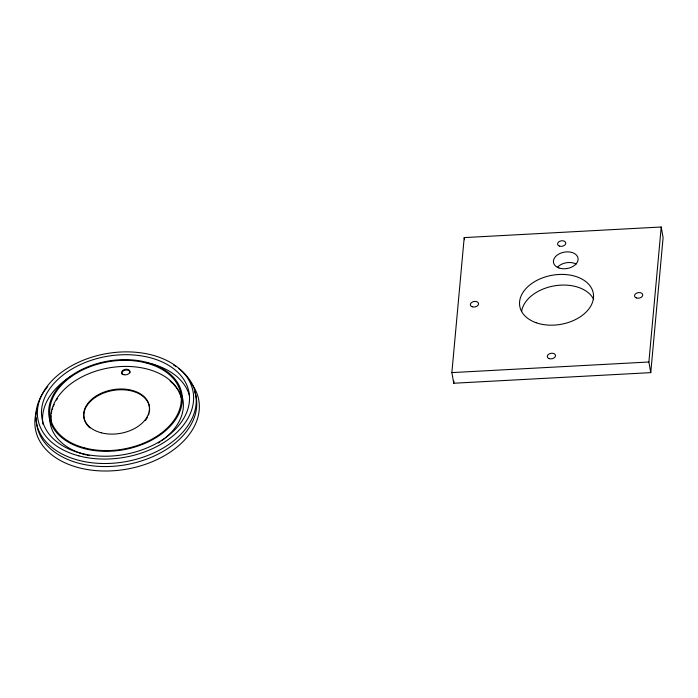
<?xml version="1.0" encoding="UTF-8"?>
<svg xmlns="http://www.w3.org/2000/svg" width="698" height="698" viewBox="0 0 698 698"><rect width="100%" height="100%" fill="white"/><g stroke="black" fill="none" stroke-linecap="round" stroke-linejoin="round"><path stroke-width="1.05" d="M451.868 372.601L464.205 237.599L661.224 226.998L663.1 237.643L650.763 372.636L453.744 383.237L451.868 372.601L648.887 362L661.224 226.998M453.744 383.237L453.944 381.082M648.887 362L650.763 372.636M464.205 237.599L464.58 239.728M521.589 311.483A37.326 24.927 -10 0 1 554.509 285.822A37.326 24.927 -10 0 1 593.658 299.346M557.362 267.308A12.442 8.306 -10 0 1 576.147 264.062M181.89 395.687A67.392 45.012 -10 0 1 165.47 437.768M164.719 438.379A67.392 45.012 -10 0 1 161.587 440.752M159.947 441.895A67.392 45.012 -10 0 1 158.263 443.003M89.161 455.585A67.392 45.012 -10 0 1 87.18 455.148M86.203 454.913A67.392 45.012 -10 0 1 81.439 453.543M80.514 453.238A67.392 45.012 -10 0 1 49.75 416.933M50.998 421.644A66.354 44.314 -10 0 1 109.385 367.82A66.354 44.314 -10 0 1 181.777 399.3M178.697 368.483A80.872 54.008 -10 0 1 175.015 439.723A80.872 54.008 -10 0 1 71.301 458.028A80.872 54.008 -10 0 1 43.433 392.355M44 391.499A80.872 54.008 -10 0 1 47.804 386.456M173.488 364.984A80.872 54.008 -10 0 1 176.166 366.686M194.611 391.508A80.872 54.008 -10 0 1 124.916 464.912A80.872 54.008 -10 0 1 36.392 418.006M190.763 382.635A82.949 55.395 -10 0 1 126.068 469.257A82.949 55.395 -10 0 1 37.256 408.862M43.023 424.367A74.651 49.855 -10 0 1 72.435 375.437M145.332 362.454A74.651 49.855 -10 0 1 149.11 363.257M150.044 363.484A74.651 49.855 -10 0 1 189.481 395.862M50.902 419.367A66.354 44.314 -10 0 1 51.024 415.842M51.382 413.19A66.354 44.314 -10 0 1 51.748 411.419M52.21 409.647A66.354 44.314 -10 0 1 52.769 407.876M53.432 406.114A66.354 44.314 -10 0 1 54.191 404.369M56.512 400.05A66.354 44.314 -10 0 1 57.594 398.357M170.068 381.029A66.354 44.314 -10 0 1 172.929 383.682M173.584 384.371A66.354 44.314 -10 0 1 176.009 387.242M176.55 387.983A66.354 44.314 -10 0 1 178.06 390.261M178.941 391.822A66.354 44.314 -10 0 1 180.424 395.042M180.738 395.862A66.354 44.314 -10 0 1 181.401 397.947M85.243 421.889A33.181 22.162 -10 0 1 113.914 390.313A33.181 22.162 -10 0 1 149.328 412.021M148.988 413.495A33.181 22.162 -10 0 1 148.5 414.961M147.522 417.151A33.181 22.162 -10 0 1 146.702 418.582M146.248 419.289A33.181 22.162 -10 0 1 145.236 420.676M90.007 427.953A33.181 22.162 -10 0 1 85.575 422.552M122.167 374.337A4.144 2.766 -10 0 1 125.361 370.106A4.144 2.766 -10 0 1 129.968 372.88M549.125 358.598A4.144 2.766 -10 0 0 555.512 355.832A4.144 2.766 -10 0 0 549.57 353.72A4.144 2.766 -10 0 0 549.125 358.598M636.358 297.933A4.144 2.766 -10 0 0 642.745 295.158A4.144 2.766 -10 0 0 636.803 293.055A4.144 2.766 -10 0 0 636.358 297.933M559.412 246.097A4.144 2.766 -10 0 0 565.79 243.332A4.144 2.766 -10 0 0 559.857 241.229A4.144 2.766 -10 0 0 559.412 246.097M472.18 306.762A4.144 2.766 -10 0 0 478.558 303.996A4.144 2.766 -10 0 0 472.625 301.894A4.144 2.766 -10 0 0 472.18 306.762M536.073 322.712A37.326 24.927 -10 0 0 593.483 297.81A37.326 24.927 -10 0 0 540.077 278.868A37.326 24.927 -10 0 0 536.073 322.712M558.932 267.953A12.442 8.306 -10 0 0 578.075 259.647A12.442 8.306 -10 0 0 560.267 253.339A12.442 8.306 -10 0 0 558.932 267.953M78.857 455.873A78.795 52.629 -10 0 0 193.582 396.054A78.795 52.629 -10 0 0 74.04 364.478A78.795 52.629 -10 0 0 78.857 455.873M84.161 448.578A67.392 45.012 -10 0 0 182.274 397.415A67.392 45.012 -10 0 0 80.034 370.411A67.392 45.012 -10 0 0 84.161 448.578M80.785 453.22A74.651 49.855 -10 0 0 189.472 396.551A74.651 49.855 -10 0 0 76.222 366.633A74.651 49.855 -10 0 0 80.785 453.22M84.641 447.915A66.354 44.314 -10 0 0 181.253 397.537A66.354 44.314 -10 0 0 80.584 370.952A66.354 44.314 -10 0 0 84.641 447.915M101.14 432.769A33.181 22.162 -10 0 0 149.442 407.588A33.181 22.162 -10 0 0 99.107 394.291A33.181 22.162 -10 0 0 101.14 432.769M123.851 374.713A4.144 2.766 -10 0 0 129.889 371.563A4.144 2.766 -10 0 0 123.598 369.905A4.144 2.766 -10 0 0 123.851 374.713"/></g></svg>
